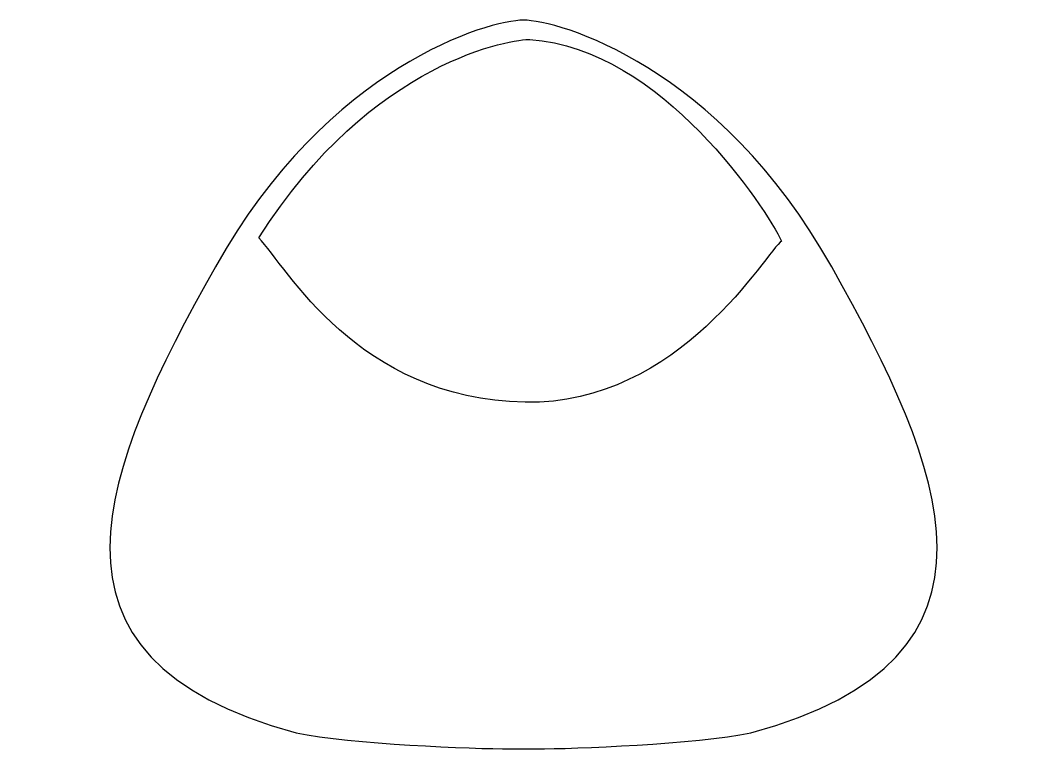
# Model space of a CAD drawing. Header units: centimetres. Extents: x -11.3 to 11.3, y -8.2 to 8.2.
import ezdxf

# ---------------------------------------------------------------- set-up
doc = ezdxf.new("R2010")
doc.units = ezdxf.units.CM
doc.header["$MEASUREMENT"] = 0
doc.layers.add('Camada 1', color=7, linetype='Continuous')

msp = doc.modelspace()

# ---------------------------------------------------------------- linework, layer by layer
at = {"layer": 'Camada 1'}
for points, knots in [([(-0.2908, -8.20953), (-1.12612, -8.20953), (-3.88696, -8.10063), (-5.12199, -7.84631), (-5.12199, -7.84631), (-11.33359, -6.1751), (-9.48105, -1.88901), (-6.93833, 2.65138), (-6.93833, 2.65138), (-4.39561, 7.19177), (-0.76293, 8.20953), (-0.00003, 8.20953), (-0.00003, 8.20953), (0.76287, 8.20953), (4.39552, 7.19176), (6.93854, 2.65137), (6.93854, 2.65137), (9.481, -1.88901), (11.33353, -6.1751), (5.12194, -7.84632), (5.12194, -7.84632), (3.88692, -8.10061), (1.1261, -8.20954), (0.29075, -8.20954), (0.29075, -8.20954), (0.29075, -8.20954), (-0.2908, -8.20953), (-0.2908, -8.20953)], [0, 0, 0, 0, 0.125, 0.125, 0.125, 0.125, 0.25, 0.25, 0.25, 0.25, 0.375, 0.375, 0.375, 0.375, 0.5, 0.5, 0.5, 0.5, 0.625, 0.625, 0.625, 0.625, 0.75, 0.75, 0.75, 0.75, 1, 1, 1, 1]), ([(0.1451, 7.77334), (-0.18116, 7.79554), (-3.41484, 7.33715), (-5.95759, 3.30537), (-5.95759, 3.30537), (-5.34008, 2.65137), (-3.74157, -0.32728), (0.0362, -0.3997), (0.0362, -0.3997), (3.53217, -0.46648), (5.48463, 3.01514), (5.8119, 3.23295), (5.8119, 3.23295), (5.46338, 3.93627), (3.13505, 7.56987), (0.1451, 7.77334)], [0, 0, 0, 0, 0.2, 0.2, 0.2, 0.2, 0.4, 0.4, 0.4, 0.4, 0.6, 0.6, 0.6, 0.6, 1, 1, 1, 1])]:
    msp.add_open_spline(points, degree=3, knots=knots, dxfattribs=at)

doc.saveas('drawing.dxf')
